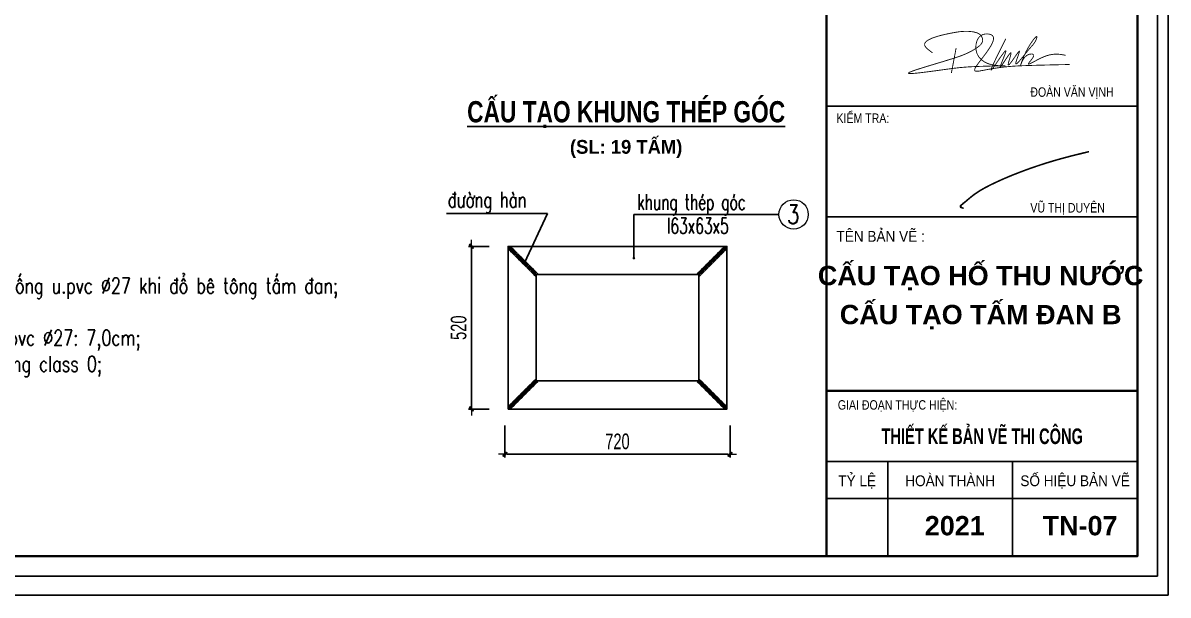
# Model space of a CAD drawing. Header units: inches. Extents: x -676 to 53517, y -16349 to 46516.
# Drawn here: x 31758 to 35421, y 7849 to 9678 of the extents above; entities that cross this region are included whole.
import ezdxf
from ezdxf.enums import TextEntityAlignment as Align

# ---------------------------------------------------------------- set-up
doc = ezdxf.new("R2010")
doc.units = ezdxf.units.IN
doc.header["$MEASUREMENT"] = 0
for name, color, linetype in [('BT7-THAY', 7, 'Continuous'), ('duong han', 112, 'Continuous'), ('ENTTNTHIETKE1', 2, 'Continuous'), ('GHICHU', 7, 'Continuous'), ('KHUNGTEN', 5, 'Continuous'), ('T.bao', 6, 'Continuous'), ('TXT', 5, 'Continuous')]:
    doc.layers.add(name, color=color, linetype=linetype)
for name, color, linetype, lineweight in [('ISO', 153, 'Continuous', 13), ('LC Dim', 8, 'Continuous', 18), ('LC Hatch', 252, 'Continuous', 9), ('LC ISO', 153, 'Continuous', 13), ('LC Net dam 1', 30, 'Continuous', 30), ('LC Net thay', 7, 'Continuous', 25), ('LC Text1', 3, 'Continuous', 20), ('LC Text2', 7, 'Continuous', 25), ('THEP', 1, 'Continuous', 35)]:
    doc.layers.add(name, color=color, linetype=linetype, lineweight=lineweight)
doc.styles.add('Arch-Dim', font='vnsimli.shx', dxfattribs={"width": 0.65})
doc.styles.add('HOATBIF', font='hoatbif.shx', dxfattribs={"width": 0.7})
doc.styles.add('LC 1', font='')
doc.styles.add('LC 3', font='vnsimli.shx', dxfattribs={"width": 0.75})
doc.styles.add('T2', font='', dxfattribs={"width": 0.8})
doc.styles.add('THANG2', font='')
doc.styles.add('VnAvantH-B', font='')
doc.styles.get('LC 1').set_extended_font_data('.VnAvantH', bold=True)
doc.styles.get('T2').set_extended_font_data('.VnArialH')
doc.styles.get('THANG2').set_extended_font_data('.VnHelvetInsH', bold=True)
doc.styles.get('VnAvantH-B').set_extended_font_data('.VnAvantH', bold=True)
doc.dimstyles.new('1-100(1-25)', dxfattribs={"dimscale": 25, "dimtxt": 2.5, "dimasz": 0.35, "dimexe": 0.5, "dimexo": 0, "dimgap": 0.8, "dimtad": 1, "dimdec": 0, "dimzin": 0, "dimdsep": 46, "dimtxsty": 'HOATBIF', "dimblk1": 'DOT', "dimblk2": 'DOT', "dimsah": 1, "dimcen": -1, "dimdle": 1, "dimclrd": 256, "dimclre": 256, "dimclrt": 4, "dimadec": 3, "dimazin": 2, "dimtfac": 0.333333, "dimtdec": 0, "dimtix": 1, "dimtmove": 2, "dimatfit": 3, "dimldrblk": 'DOT', "dimfxl": 1, "dimtvp": 0.833333, "dimtolj": 1, "dimtzin": 0, "dimarcsym": 0})

# ---------------------------------------------------------------- blocks, each defined once
blk = doc.blocks.new('DOT')
at = {"layer": 'LC Dim'}
blk.add_line((-3, 0), (3, 0), dxfattribs=at)
at = {"layer": 'LC Dim', "color": 4}
blk.add_line((-1, -1), (1, 1), dxfattribs=at)
blk.add_lwpolyline([(0.5, 1), (-1, -0.5), (-0.5, -1), (1, 0.5)], close=True, dxfattribs=at)
blk = doc.blocks.new('*D554')
at = {"layer": 'Defpoints', "color": 0, "transparency": 16777216}
for p in [(33249.9, 8963.6), (33192.8, 8443.6), (33249.9, 8443.6)]:
    blk.add_point(p, dxfattribs=at)
at = {"layer": 'LC Dim', "lineweight": -2, "transparency": 16777216}
for p, q in [((33249.9, 8963.6), (33182.8, 8963.6)), ((33192.8, 8956.6), (33192.8, 8450.6)), ((33249.9, 8443.6), (33182.8, 8443.6))]:
    blk.add_line(p, q, dxfattribs=at)
at = {"layer": 'LC Dim', "lineweight": -2, "transparency": 16777216, "xscale": 7, "yscale": 7, "zscale": 7}
for p, rotation in [((33192.8, 8963.6), 90), ((33192.8, 8443.6), 270)]:
    blk.add_blockref('DOT', p, dxfattribs=dict(at, rotation=rotation))
at = {"layer": 'LC Dim', "color": 4, "transparency": 16777216, "insert": (33151.8, 8703.6), "char_height": 50, "attachment_point": 5, "rotation": 90, "style": 'HOATBIF'}
blk.add_mtext('\\A1;520', dxfattribs=at)
blk = doc.blocks.new('_Dot')
at = {"color": 0, "linetype": 'ByBlock', "lineweight": -2}
blk.add_line((-0.5, 0), (-1, 0), dxfattribs=at)
at = {"color": 0, "linetype": 'ByBlock', "const_width": 0.5}
blk.add_lwpolyline([(-0.25, 0, 1), (0.25, 0, 1)], format="xyb", close=True, dxfattribs=at)
blk = doc.blocks.new('*D555')
at = {"layer": 'Defpoints', "color": 0, "transparency": 16777216}
for p in [(33299.8, 8391.1), (34019.8, 8391.1), (34019.8, 8298.9)]:
    blk.add_point(p, dxfattribs=at)
at = {"layer": 'LC Dim', "lineweight": -2, "transparency": 16777216}
for p, q in [((33299.8, 8391.1), (33299.8, 8288.9)), ((34019.8, 8391.1), (34019.8, 8288.9)), ((33306.8, 8298.9), (34012.8, 8298.9))]:
    blk.add_line(p, q, dxfattribs=at)
at = {"layer": 'LC Dim', "lineweight": -2, "transparency": 16777216, "xscale": 7, "yscale": 7, "zscale": 7, "rotation": 180}
blk.add_blockref('DOT', (33299.8, 8298.9), dxfattribs=at)
at = {"layer": 'LC Dim', "lineweight": -2, "transparency": 16777216, "xscale": 7, "yscale": 7, "zscale": 7}
blk.add_blockref('DOT', (34019.8, 8298.9), dxfattribs=at)
at = {"layer": 'LC Dim', "color": 4, "transparency": 16777216, "insert": (33659.8, 8339.9), "char_height": 50, "attachment_point": 5, "style": 'HOATBIF'}
blk.add_mtext('\\A1;720', dxfattribs=at)
blk = doc.blocks.new('chu ki Miss Duyen')
at = {"layer": 'ISO', "ltscale": 2, "const_width": 40}
blk.add_lwpolyline([(843, 225), (838, 225), (836, 225), (834, 225), (832, 225), (830, 226), (828, 226), (827, 226), (826, 226), (825, 226), (824, 226), (823, 226), (821, 226), (820, 227), (819, 227), (818, 227), (817, 227), (816, 227), (815, 227), (814, 227), (813, 228), (812, 228), (810, 228), (809, 228), (808, 228), (807, 229), (806, 229), (805, 229), (804, 229), (803, 230), (801, 230), (800, 230), (799, 230), (798, 231), (797, 231), (795, 231), (794, 232), (793, 232), (792, 232), (791, 233), (789, 233), (788, 233), (787, 234), (786, 234), (785, 235), (783, 235), (782, 235), (781, 236), (780, 236), (779, 237), (778, 237), (777, 238), (776, 238), (776, 238), (775, 238), (775, 239), (774, 239), (774, 239), (773, 239), (773, 240), (772, 240), (771, 240), (771, 240), (770, 241), (770, 241), (769, 241), (769, 242), (768, 242), (768, 242), (767, 242), (767, 243), (766, 243), (766, 243), (765, 244), (765, 244), (765, 244), (764, 245), (764, 245), (763, 245), (763, 246), (762, 246), (762, 246), (762, 247), (761, 247), (761, 247), (760, 248), (760, 248), (760, 248), (759, 249), (759, 249), (759, 249), (758, 250), (758, 250), (758, 250), (758, 251), (757, 251), (757, 251), (757, 252), (756, 252), (756, 253), (756, 253), (756, 253), (756, 254), (755, 254), (755, 255), (755, 255), (755, 255), (755, 256), (755, 256), (754, 257), (754, 257), (754, 257), (754, 258), (754, 258), (754, 259), (754, 259), (754, 260), (754, 260), (754, 260), (754, 261), (754, 261), (754, 262), (754, 262), (754, 263), (754, 263), (754, 263), (754, 264), (754, 264), (754, 265), (754, 265), (754, 266), (754, 266), (754, 267), (754, 267), (755, 268), (755, 268), (755, 269), (755, 269), (755, 270), (755, 270), (755, 270), (756, 271), (756, 271), (756, 272), (756, 272), (756, 273), (757, 273), (757, 274), (757, 274), (757, 275), (758, 275), (758, 276), (758, 276), (758, 277), (759, 277), (759, 278), (759, 278), (759, 279), (760, 279), (760, 280), (760, 280), (761, 281), (761, 281), (761, 282), (762, 282), (762, 283), (762, 283), (763, 284), (763, 284), (763, 285), (764, 285), (764, 286), (764, 286), (765, 287), (766, 288), (767, 289), (767, 290), (768, 291), (769, 293), (770, 294), (771, 295), (771, 296), (772, 297), (773, 298), (774, 299), (775, 300), (776, 301), (777, 302), (778, 303), (778, 304), (780, 306), (781, 307), (782, 308), (783, 309), (784, 310), (785, 311), (786, 312), (786, 312), (787, 313), (788, 314), (789, 315), (790, 316), (791, 317), (792, 318), (792, 319), (793, 320), (794, 321), (795, 322), (796, 323), (797, 324), (797, 324), (798, 325), (799, 326), (800, 327), (801, 328), (801, 329), (802, 330), (803, 330), (804, 331), (805, 332), (805, 333), (806, 334), (807, 335), (808, 336), (808, 336), (809, 337), (810, 338), (811, 339), (811, 340), (812, 340), (813, 341), (814, 343), (816, 344), (817, 346), (819, 348), (820, 349), (822, 351), (823, 352), (824, 354), (826, 355), (827, 357), (829, 358), (830, 360), (831, 361), (834, 364), (840, 370), (842, 372), (845, 376), (848, 379), (851, 382), (853, 386), (856, 389), (859, 392), (862, 395), (865, 398), (867, 401), (870, 404), (873, 407), (876, 411), (879, 414), (882, 417), (885, 420), (887, 423), (890, 427), (893, 430), (896, 433), (899, 436), (902, 440), (905, 443), (908, 446), (911, 449), (914, 453), (917, 456), (920, 459), (923, 462), (926, 466), (928, 469), (931, 472), (934, 476), (937, 479), (940, 482), (943, 486), (946, 489), (949, 492), (953, 495), (956, 499), (959, 502), (962, 505), (965, 509), (968, 512), (971, 515), (974, 519), (977, 522), (980, 525), (983, 529), (986, 532), (989, 535), (992, 538), (996, 542), (999, 545), (1002, 548), (1005, 552), (1008, 555), (1011, 558), (1014, 561), (1017, 565), (1021, 568), (1024, 571), (1027, 574), (1030, 578), (1033, 581), (1036, 584), (1040, 587), (1043, 591), (1046, 594), (1049, 596), (1052, 600), (1056, 603), (1059, 606), (1062, 610), (1065, 613), (1069, 616), (1072, 619), (1075, 622), (1078, 625), (1082, 628), (1085, 631), (1088, 634), (1091, 637), (1095, 640), (1098, 643), (1101, 646), (1105, 649), (1108, 652), (1111, 655), (1114, 658), (1118, 661), (1121, 664), (1124, 667), (1128, 670), (1131, 673), (1134, 676), (1138, 679), (1141, 682), (1144, 685), (1148, 688), (1151, 691), (1154, 694), (1158, 697), (1161, 700), (1165, 702), (1168, 705), (1171, 708), (1175, 711), (1178, 714), (1182, 717), (1185, 720), (1188, 722), (1192, 725), (1195, 728), (1199, 731), (1202, 734), (1205, 736), (1209, 739), (1212, 742), (1216, 745), (1219, 747), (1223, 750), (1226, 753), (1229, 756), (1233, 758), (1236, 761), (1240, 764), (1243, 767), (1247, 769), (1250, 772), (1254, 775), (1257, 777), (1261, 780), (1264, 783), (1268, 785), (1271, 788), (1275, 791), (1278, 793), (1282, 796), (1285, 799), (1289, 801), (1292, 804), (1296, 807), (1299, 809), (1303, 812), (1306, 815), (1310, 817), (1313, 820), (1317, 822), (1320, 825), (1324, 828), (1327, 830), (1331, 833), (1335, 835), (1338, 838), (1342, 840), (1345, 843), (1349, 846), (1352, 848), (1356, 851), (1360, 853), (1363, 856), (1367, 858), (1370, 861), (1374, 863), (1377, 866), (1381, 868), (1385, 871), (1392, 876), (1399, 881), (1406, 886), (1413, 891), (1421, 896), (1428, 901), (1435, 906), (1442, 911), (1447, 915), (1457, 921), (1464, 926), (1471, 931), (1479, 936), (1486, 941), (1493, 946), (1501, 950), (1508, 955), (1515, 960), (1523, 965), (1530, 970), (1537, 975), (1545, 980), (1552, 984), (1559, 989), (1567, 994), (1574, 999), (1582, 1004), (1589, 1008), (1596, 1013), (1604, 1018), (1611, 1023), (1619, 1028), (1626, 1032), (1634, 1037), (1641, 1042), (1648, 1046), (1656, 1051), (1663, 1056), (1671, 1061), (1678, 1065), (1686, 1070), (1693, 1075), (1701, 1079), (1708, 1084), (1716, 1089), (1723, 1093), (1731, 1098), (1738, 1103), (1746, 1107), (1753, 1112), (1761, 1116), (1769, 1121), (1776, 1126), (1784, 1130), (1791, 1135), (1799, 1139), (1806, 1144), (1814, 1148), (1822, 1153), (1829, 1158), (1837, 1162), (1844, 1167), (1852, 1171), (1860, 1176), (1867, 1180), (1875, 1185), (1882, 1189), (1890, 1194), (1898, 1198), (1905, 1203), (1913, 1207), (1921, 1212), (1928, 1216), (1936, 1220), (1943, 1225), (1951, 1229), (1959, 1234), (1964, 1237), (1974, 1243), (1982, 1247), (1989, 1251), (1997, 1256), (2005, 1260), (2012, 1265), (2020, 1269), (2028, 1273), (2036, 1278), (2043, 1282), (2051, 1286), (2059, 1291), (2066, 1295), (2074, 1299), (2082, 1304), (2089, 1308), (2097, 1312), (2105, 1317), (2113, 1321), (2120, 1325), (2128, 1330), (2136, 1334), (2144, 1338), (2151, 1342), (2159, 1347), (2167, 1351), (2175, 1355), (2182, 1359), (2190, 1364), (2198, 1368), (2206, 1372), (2213, 1376), (2221, 1381), (2229, 1385), (2237, 1389), (2244, 1393), (2252, 1397), (2260, 1402), (2268, 1406), (2276, 1410), (2283, 1414), (2291, 1418), (2299, 1422), (2307, 1426), (2315, 1431), (2322, 1435), (2330, 1439), (2338, 1443), (2346, 1447), (2354, 1451), (2361, 1455), (2369, 1459), (2377, 1464), (2385, 1468), (2393, 1472), (2401, 1476), (2408, 1480), (2416, 1484), (2424, 1488), (2432, 1492), (2440, 1496), (2448, 1500), (2456, 1504), (2463, 1508), (2471, 1512), (2479, 1516), (2487, 1520), (2495, 1524), (2503, 1528), (2511, 1532), (2519, 1536), (2526, 1540), (2534, 1544), (2542, 1548), (2550, 1552), (2558, 1556), (2566, 1560), (2574, 1564), (2582, 1568), (2590, 1572), (2598, 1575), (2606, 1579), (2613, 1583), (2621, 1587), (2629, 1591), (2637, 1595), (2645, 1599), (2653, 1603), (2661, 1607), (2669, 1610), (2677, 1614), (2685, 1618), (2693, 1622), (2701, 1626), (2709, 1630), (2717, 1633), (2725, 1637), (2733, 1641), (2741, 1645), (2749, 1649), (2756, 1652), (2764, 1656), (2772, 1660), (2780, 1664), (2788, 1668), (2796, 1671), (2804, 1675), (2812, 1679), (2820, 1683), (2828, 1686), (2836, 1690), (2844, 1694), (2852, 1698), (2860, 1701), (2868, 1705), (2876, 1709), (2884, 1712), (2892, 1716), (2900, 1720), (2908, 1723), (2916, 1727), (2925, 1731), (2933, 1734), (2941, 1738), (2949, 1742), (2957, 1745), (2965, 1749), (2973, 1753), (2981, 1756), (2989, 1760), (2997, 1763), (3005, 1767), (3013, 1771), (3021, 1774), (3029, 1778), (3037, 1781), (3045, 1785), (3053, 1789), (3061, 1792), (3069, 1796), (3078, 1799), (3086, 1803), (3094, 1806), (3102, 1810), (3110, 1813), (3118, 1817), (3126, 1820), (3134, 1824), (3142, 1827), (3150, 1831), (3156, 1833), (3167, 1838), (3175, 1841), (3183, 1845), (3191, 1848), (3199, 1852), (3207, 1855), (3215, 1859), (3223, 1862), (3232, 1866), (3240, 1869), (3248, 1873), (3256, 1876), (3264, 1879), (3272, 1883), (3280, 1886), (3288, 1890), (3297, 1893), (3305, 1896), (3313, 1900), (3321, 1903), (3329, 1907), (3337, 1910), (3345, 1913), (3354, 1917), (3362, 1920), (3370, 1923), (3378, 1927), (3386, 1930), (3394, 1933), (3403, 1937), (3411, 1940), (3419, 1944), (3427, 1947), (3435, 1950), (3452, 1957), (3468, 1963), (3484, 1970), (3501, 1977), (3517, 1983), (3534, 1990), (3550, 1996), (3566, 2003), (3583, 2009), (3599, 2016), (3616, 2022), (3632, 2029), (3648, 2035), (3665, 2042), (3681, 2048), (3698, 2055), (3714, 2061), (3731, 2068), (3747, 2074), (3763, 2081), (3780, 2087), (3796, 2093), (3813, 2100), (3828, 2106)], dxfattribs=at)
blk = doc.blocks.new('doan van vinh')
at = {"layer": 'LC ISO', "const_width": 30}
for points in [[(-1826, 454), (-1884, 496), (-1940, 539), (-1991, 580), (-2035, 621), (-2054, 641), (-2069, 661), (-2082, 681), (-2094, 703), (-2098, 718), (-2101, 737), (-2100, 755), (-2097, 773), (-2090, 790), (-2080, 807), (-2067, 823), (-2052, 840), (-2034, 855), (-2013, 871), (-1991, 886), (-1966, 901), (-1911, 929), (-1850, 956), (-1782, 981), (-1710, 1005), (-1635, 1028), (-1557, 1049), (-1400, 1087), (-1322, 1104), (-1246, 1120), (-1179, 1133), (-1106, 1147), (-1041, 1158), (-980, 1168), (-921, 1177), (-863, 1183), (-750, 1191), (-694, 1193), (-636, 1192), (-577, 1189), (-541, 1186), (-453, 1176), (-390, 1164), (-329, 1147), (-300, 1137), (-272, 1124), (-245, 1109), (-221, 1092), (-198, 1073), (-177, 1052), (-162, 1032), (-143, 1001), (-131, 972), (-122, 943), (-117, 912), (-115, 883), (-116, 868), (-126, 826), (-137, 799), (-152, 774), (-169, 750), (-190, 727), (-237, 684), (-289, 645), (-344, 608), (-397, 575), (-449, 543), (-501, 514), (-603, 462), (-706, 415), (-813, 372), (-869, 351), (-927, 330), (-988, 309), (-1076, 280), (-1119, 267), (-1189, 244), (-1262, 222), (-1337, 199), (-1492, 151), (-1809, 56), (-1964, 9), (-2039, -14), (-2112, -36), (-2182, -58), (-2250, -79), (-2313, -99), (-2373, -118), (-2428, -137), (-2478, -154), (-2523, -171), (-2562, -186), (-2595, -199), (-2622, -212), (-2641, -223), (-2652, -232), (-2656, -239), (-2655, -243), (-2651, -245), (-2645, -247), (-2638, -249), (-2616, -251), (-2586, -252), (-2549, -251), (-2506, -249), (-2456, -245), (-2402, -240), (-2342, -234), (-2278, -227), (-2211, -220), (-2141, -211), (-2068, -202), (-1917, -183), (-1764, -162), (-1612, -141), (-1539, -131), (-1467, -121), (-1394, -111), (-1334, -103), (-1272, -95), (-1213, -87), (-1101, -72), (-994, -60), (-891, -48), (-786, -39), (-677, -30), (-619, -26), (-560, -22), (-497, -19), (-432, -16), (-363, -13), (-290, -10), (-173, -5), (-131, -4), (-44, -1), (44, 1), (221, 6), (306, 8), (386, 10), (459, 11), (493, 12), (524, 13), (553, 13), (579, 14), (602, 14), (622, 15), (638, 15), (651, 15), (659, 15), (664, 15), (664, 15), (660, 15), (655, 15), (637, 14), (619, 14), (597, 14), (572, 14), (543, 14), (512, 15), (478, 16), (407, 20), (331, 27), (244, 40), (182, 54), (113, 73), (47, 97), (-14, 126), (-71, 158), (-123, 195), (-171, 235), (-213, 279), (-250, 327), (-281, 378), (-307, 432), (-326, 490), (-343, 574), (-347, 614), (-347, 680), (-340, 746), (-326, 811), (-306, 873), (-293, 903), (-278, 931), (-261, 958), (-243, 983), (-222, 1006), (-200, 1027), (-176, 1046), (-150, 1062), (-123, 1075), (-92, 1086), (-61, 1094), (-29, 1099), (4, 1102), (36, 1103), (68, 1101), (98, 1097), (127, 1091), (153, 1083), (169, 1077), (196, 1063), (213, 1050), (227, 1035), (239, 1020), (247, 1002), (253, 984), (256, 964), (257, 942), (255, 920), (252, 896), (246, 872), (238, 846), (228, 819), (202, 763), (171, 703), (133, 641), (91, 576), (45, 509), (-4, 441), (-109, 301), (-229, 144), (-268, 92), (-316, 25), (-337, -6), (-355, -36), (-370, -63), (-381, -88), (-388, -111), (-390, -130), (-387, -146), (-382, -155), (-364, -167), (-344, -172), (-319, -174), (-291, -173), (-259, -170), (-224, -166), (-73, -138), (3, -123), (76, -109), (148, -97), (217, -85), (284, -74), (413, -55), (535, -38), (653, -25), (766, -14), (876, -5), (984, 3), (1198, 14), (1364, 20), (1527, 25), (1641, 29), (1875, 35), (2116, 41), (2361, 47), (2860, 57)], [(680, 940), (620, 821), (561, 704), (503, 589), (447, 478), (421, 424), (395, 372), (370, 322), (346, 273), (323, 226), (302, 181), (282, 139), (263, 99), (245, 61), (230, 27), (216, -5), (203, -34), (193, -59), (184, -81), (178, -100), (174, -114), (172, -125), (172, -132), (175, -134), (180, -133), (184, -130), (188, -126), (193, -121), (198, -115), (205, -108), (212, -99), (220, -89), (224, -84), (237, -66), (247, -52), (269, -22), (293, 12), (318, 49), (345, 88), (373, 130), (431, 215), (489, 299), (517, 339), (545, 377), (570, 412), (594, 444), (616, 471), (626, 484), (635, 494), (643, 504), (651, 512), (658, 518), (664, 523), (669, 527), (674, 528), (677, 528), (679, 525), (680, 521), (680, 514), (679, 506), (677, 496), (674, 483), (669, 469), (664, 454), (659, 436), (645, 398), (629, 356), (611, 311), (593, 265), (556, 172), (538, 128), (522, 87), (515, 68), (509, 50), (503, 34), (498, 19), (494, 6), (491, -5), (489, -14), (488, -21), (488, -26), (490, -28), (491, -28), (497, -25), (502, -19), (509, -11), (517, -2), (526, 10), (535, 24), (546, 39), (558, 56), (570, 74), (596, 113), (624, 155), (682, 244), (712, 288), (740, 329), (767, 368), (779, 385), (791, 401), (802, 415), (813, 428), (822, 439), (831, 447), (838, 454), (845, 458), (850, 459), (854, 458), (856, 455), (857, 447), (856, 437), (855, 425), (852, 410), (848, 394), (844, 376), (839, 356), (826, 313), (813, 267), (799, 221), (786, 175), (775, 133), (770, 114), (766, 97), (763, 81), (761, 68), (761, 57), (761, 48), (763, 43), (767, 40), (772, 40), (778, 43), (785, 49), (794, 57), (804, 67), (815, 79), (826, 93), (839, 108), (852, 125), (866, 144), (895, 183), (925, 226), (987, 315), (1017, 358), (1045, 399), (1059, 418), (1072, 435), (1084, 452), (1095, 466), (1105, 479), (1115, 491), (1123, 500), (1130, 506), (1135, 511), (1140, 513), (1142, 512), (1144, 508), (1144, 501), (1142, 492), (1140, 480), (1136, 467), (1131, 451), (1126, 434), (1120, 416), (1113, 396), (1098, 354), (1082, 309), (1066, 264), (1051, 221), (1037, 180), (1032, 162), (1027, 144), (1023, 129), (1021, 115), (1019, 100), (1019, 94), (1020, 87), (1022, 82), (1026, 79), (1030, 79), (1036, 80), (1043, 83), (1051, 88), (1060, 94), (1069, 102), (1080, 111), (1091, 122), (1103, 134), (1129, 162), (1157, 194), (1186, 229), (1218, 266), (1283, 346), (1348, 428), (1380, 468), (1411, 506), (1451, 554), (1467, 573), (1492, 602), (1515, 629), (1560, 678), (1582, 703), (1624, 754), (1644, 781), (1664, 810), (1683, 841), (1701, 875), (1711, 897), (1730, 948), (1735, 965), (1739, 980), (1741, 990), (1741, 1002), (1740, 1009), (1737, 1013), (1732, 1014), (1727, 1013), (1719, 1009), (1711, 1003), (1701, 995), (1691, 985), (1679, 973), (1666, 959), (1653, 943), (1639, 926), (1625, 908), (1609, 888), (1578, 844), (1545, 797), (1512, 747), (1480, 695), (1459, 660), (1419, 589), (1391, 536), (1364, 483), (1340, 432), (1317, 382), (1295, 334), (1276, 288), (1258, 244), (1242, 204), (1228, 167), (1216, 133), (1206, 104), (1198, 79), (1194, 69), (1192, 59), (1189, 51), (1187, 45), (1186, 40), (1185, 36), (1185, 34), (1185, 33), (1185, 34), (1187, 37), (1189, 44), (1190, 48), (1193, 56), (1197, 65), (1200, 76), (1205, 88), (1216, 116), (1229, 147), (1245, 181), (1264, 216), (1286, 252), (1311, 286), (1339, 319), (1371, 348), (1388, 361), (1406, 374), (1425, 384), (1450, 396), (1465, 401), (1487, 407), (1508, 412), (1529, 414), (1549, 415), (1569, 415), (1586, 412), (1601, 407), (1613, 401), (1623, 392), (1628, 383), (1631, 371), (1630, 358), (1627, 343), (1621, 327), (1613, 310), (1603, 293), (1592, 275), (1566, 238), (1538, 201), (1510, 166), (1497, 150), (1485, 135), (1474, 121), (1465, 109), (1456, 93), (1453, 89), (1451, 82), (1451, 77), (1453, 74), (1457, 72), (1463, 72), (1471, 74), (1481, 76), (1492, 81), (1505, 86), (1519, 92), (1535, 100), (1552, 108), (1590, 127), (1631, 149), (1676, 173), (1723, 198), (1771, 223), (1869, 272), (1914, 293), (1964, 315), (2009, 333), (2053, 349), (2095, 363), (2136, 375), (2176, 385), (2214, 393), (2252, 399), (2288, 404), (2323, 408), (2358, 410), (2391, 411), (2424, 411), (2487, 408), (2549, 402), (2608, 393), (2725, 371)], [(-1022, 624), (-1037, 546), (-1051, 468), (-1066, 391), (-1081, 313), (-1096, 235), (-1110, 157), (-1125, 79), (-1140, 1), (-1155, -76), (-1170, -154), (-1184, -232)]]:
    blk.add_lwpolyline(points, dxfattribs=at)
blk = doc.blocks.new('khung vpn')
at = {"layer": 'Defpoints'}
for p, q in [((52556.46, -4235.276), (52556.46, -4195.446)), ((52498.758, -4235.276), (52556.46, -4235.276))]:
    blk.add_line(p, q, dxfattribs=at)
at = {"layer": 'KHUNGTEN'}
blk.add_lwpolyline([(52556.243, -4234.885), (52502.048, -4234.885), (52502.048, -4195.662), (52556.243, -4195.662)], close=True, dxfattribs=at)
at = {"layer": 'T.bao'}
for p, q in [((52549.443, -4225.241), (52555.832, -4225.241)), ((52549.443, -4227.516), (52555.832, -4227.516)), ((52549.443, -4232.534), (52555.832, -4232.534)), ((52550.703, -4232.534), (52550.703, -4234.474)), ((52553.267, -4232.534), (52553.267, -4234.474)), ((52549.443, -4233.296), (52555.832, -4233.296))]:
    blk.add_line(p, q, dxfattribs=at)
at = {"layer": 'THEP'}
blk.add_line((52549.443, -4231.083), (52555.832, -4231.083), dxfattribs=at)
for points in [[(52555.832, -4234.474), (52502.459, -4234.474), (52502.459, -4196.073), (52555.832, -4196.073)], [(52555.832, -4196.073), (52555.832, -4234.474), (52549.443, -4234.474), (52549.443, -4196.073)]]:
    blk.add_lwpolyline(points, close=True, dxfattribs=at)
at = {"layer": 'TXT', "linetype": 'Continuous'}
blk.add_line((52555.832, -4196.073), (52555.832, -4234.474), dxfattribs=at)
at = {"layer": 'ISO', "xscale": 0.0007999999999999995, "yscale": 0.0007999999999999995, "zscale": 0.0007999999999999995, "rotation": 352.0676215534355}
blk.add_blockref('chu ki Miss Duyen', (52551.569, -4227.423), dxfattribs=at)
at = {"layer": 'LC Net dam 1', "xscale": 0.0006, "yscale": 0.0006, "zscale": 0.0006}
blk.add_blockref('doan van vinh', (52552.721, -4224.423), dxfattribs=at)
at = {"layer": 'BT7-THAY', "linetype": 'ByBlock', "style": 'VnAvantH-B', "width": 0.7}
blk.add_text('thiÕt kÕ b¶n vÏ thi c«ng', height=0.32076, dxfattribs=at).set_placement((52552.643, -4232.177), align=Align.CENTER)
at = {"layer": 'TXT', "linetype": 'Continuous', "style": 'T2'}
for s, height, width, p in [('®oµn v¨n vÞnh', 0.19408, 0.8, (52553.631, -4225.051)), ('kiÓm tra:', 0.1941, 0.8, (52549.651, -4225.587)), ('vò thÞ duyªn', 0.19408, 0.8, (52553.631, -4227.426)), ('tªn b¶n vÏ :', 0.22181, 0.9, (52549.651, -4228.026))]:
    blk.add_text(s, height=height, dxfattribs=dict(at, width=width)).set_placement(p)
for s, height, width, p in [('giai ®o¹n thùc hiÖn:', 0.19408, 0.8, (52550.904, -4231.471)), ('tû lÖ', 0.2218, 0.9, (52550.076, -4233.041)), ('hoµn thµnh', 0.2218, 0.9, (52551.985, -4233.041)), ('sè hiÖu b¶n vÏ', 0.22181, 0.9, (52554.55, -4233.041))]:
    blk.add_text(s, height=height, dxfattribs=dict(at, width=width)).set_placement(p, align=Align.CENTER)
blk = doc.blocks.new('TIEUDE2')
at = {"layer": 'LC Text2', "color": 7, "style": 'LC 1'}
blk.add_attdef('%%UTIªU§Ò', text='', height=3.5, dxfattribs=at).set_placement((0, 0), align=Align.BOTTOM_CENTER)
blk.add_attdef('TL', text='', height=2.2, dxfattribs=at).set_placement((0, -1.8), align=Align.TOP_CENTER)

msp = doc.modelspace()

# ---------------------------------------------------------------- linework, layer by layer
at = {"layer": 'duong han', "linetype": 'Continuous'}
for p, q in [((33309.8, 8963.6, 0), (33399.8, 8873.6, 0)), ((34009.8, 8963.6, 0), (33919.8, 8873.6, 0)), ((33309.8, 8443.6, 0), (33399.8, 8533.6, 0)), ((34009.8, 8443.6, 0), (33919.8, 8533.6, 0))]:
    msp.add_line(p, q, dxfattribs=at)
at = {"layer": 'LC Hatch', "elevation": 0}
for points in [[(33309.8, 8956), (33317.4, 8963.6)], [(33311.1, 8952.6), (33320.8, 8962.3)], [(33313.4, 8950.3), (33323.1, 8960)], [(33315.8, 8948), (33325.5, 8957.7)], [(33318.1, 8945.6), (33327.8, 8955.3)], [(33320.4, 8943.3), (33330.1, 8953)], [(33322.8, 8941), (33332.4, 8950.7)], [(33325.1, 8938.6), (33334.8, 8948.3)], [(33327.4, 8936.3), (33337.1, 8946)], [(33329.8, 8934), (33339.4, 8943.7)], [(33332.1, 8931.6), (33341.8, 8941.3)], [(33334.4, 8929.3), (33344.1, 8939)], [(33985.2, 8929.3), (33975.6, 8939)], [(33987.6, 8931.6), (33977.9, 8941.3)], [(33989.9, 8934), (33980.2, 8943.7)], [(33992.2, 8936.3), (33982.6, 8946)], [(33994.6, 8938.6), (33984.9, 8948.3)], [(33996.9, 8941), (33987.2, 8950.7)], [(33999.2, 8943.3), (33989.6, 8953)], [(34001.6, 8945.6), (33991.9, 8955.3)], [(34003.9, 8948), (33994.2, 8957.7)], [(34006.2, 8950.3), (33996.5, 8960)], [(34008.6, 8952.6), (33998.9, 8962.3)], [(34009.8, 8956), (34002.3, 8963.6)], [(33336.8, 8927), (33346.4, 8936.7)], [(33339.1, 8924.6), (33348.8, 8934.3)], [(33341.4, 8922.3), (33351.1, 8932)], [(33343.7, 8920), (33353.4, 8929.7)], [(33346.1, 8917.7), (33355.8, 8927.3)], [(33348.4, 8915.3), (33358.1, 8925)], [(33350.7, 8913), (33360.4, 8922.7)], [(33353.1, 8910.7), (33362.8, 8920.3)], [(33355.4, 8908.3), (33365.1, 8918)], [(33357.7, 8906), (33367.4, 8915.7)], [(33360.1, 8903.7), (33369.8, 8913.3)], [(33362.4, 8901.3), (33372.1, 8911)], [(33364.7, 8899), (33374.4, 8908.7)], [(33367.1, 8896.7), (33376.8, 8906.3)], [(33369.4, 8894.3), (33379.1, 8904)], [(33371.7, 8892), (33381.4, 8901.7)], [(33947.9, 8892), (33938.3, 8901.7)], [(33950.3, 8894.3), (33940.6, 8904)], [(33952.6, 8896.7), (33942.9, 8906.3)], [(33954.9, 8899), (33945.2, 8908.7)], [(33957.3, 8901.3), (33947.6, 8911)], [(33959.6, 8903.7), (33949.9, 8913.3)], [(33961.9, 8906), (33952.2, 8915.7)], [(33964.3, 8908.3), (33954.6, 8918)], [(33966.6, 8910.7), (33956.9, 8920.3)], [(33968.9, 8913), (33959.2, 8922.7)], [(33971.3, 8915.3), (33961.6, 8925)], [(33973.6, 8917.7), (33963.9, 8927.3)], [(33975.9, 8920), (33966.2, 8929.7)], [(33978.2, 8922.3), (33968.6, 8932)], [(33980.6, 8924.6), (33970.9, 8934.3)], [(33982.9, 8927), (33973.2, 8936.7)], [(33374.1, 8889.7), (33383.7, 8899.4)], [(33376.4, 8887.3), (33386.1, 8897)], [(33378.7, 8885), (33388.4, 8894.7)], [(33381.1, 8882.7), (33390.7, 8892.4)], [(33383.4, 8880.3), (33393.1, 8890)], [(33385.7, 8878), (33395.4, 8887.7)], [(33388.1, 8875.7), (33397.7, 8885.4)], [(33390.4, 8873.3), (33400.1, 8883)], [(33392.7, 8871), (33402.4, 8880.7)], [(33395.1, 8868.7), (33404.7, 8878.4)], [(33924.6, 8868.7), (33914.9, 8878.4)], [(33926.9, 8871), (33917.3, 8880.7)], [(33929.3, 8873.3), (33919.6, 8883)], [(33931.6, 8875.7), (33921.9, 8885.4)], [(33933.9, 8878), (33924.3, 8887.7)], [(33936.3, 8880.3), (33926.6, 8890)], [(33938.6, 8882.7), (33928.9, 8892.4)], [(33940.9, 8885), (33931.3, 8894.7)], [(33943.3, 8887.3), (33933.6, 8897)], [(33945.6, 8889.7), (33935.9, 8899.4)], [(33392.7, 8536.2), (33402.4, 8526.5)], [(33395.1, 8538.5), (33404.7, 8528.8)], [(33924.6, 8538.5), (33914.9, 8528.8)], [(33926.9, 8536.2), (33917.3, 8526.5)], [(33355.4, 8498.8), (33365.1, 8489.2)], [(33357.7, 8501.2), (33367.4, 8491.5)], [(33360.1, 8503.5), (33369.8, 8493.8)], [(33362.4, 8505.8), (33372.1, 8496.2)], [(33364.7, 8508.2), (33374.4, 8498.5)], [(33367.1, 8510.5), (33376.8, 8500.8)], [(33369.4, 8512.8), (33379.1, 8503.2)], [(33371.7, 8515.2), (33381.4, 8505.5)], [(33374.1, 8517.5), (33383.7, 8507.8)], [(33376.4, 8519.8), (33386.1, 8510.1)], [(33378.7, 8522.2), (33388.4, 8512.5)], [(33381.1, 8524.5), (33390.7, 8514.8)], [(33383.4, 8526.8), (33393.1, 8517.1)], [(33385.7, 8529.2), (33395.4, 8519.5)], [(33388.1, 8531.5), (33397.7, 8521.8)], [(33390.4, 8533.8), (33400.1, 8524.1)], [(33929.3, 8533.8), (33919.6, 8524.1)], [(33931.6, 8531.5), (33921.9, 8521.8)], [(33933.9, 8529.2), (33924.3, 8519.5)], [(33936.3, 8526.8), (33926.6, 8517.1)], [(33938.6, 8524.5), (33928.9, 8514.8)], [(33940.9, 8522.2), (33931.3, 8512.5)], [(33943.3, 8519.8), (33933.6, 8510.1)], [(33945.6, 8517.5), (33935.9, 8507.8)], [(33947.9, 8515.2), (33938.3, 8505.5)], [(33950.3, 8512.8), (33940.6, 8503.2)], [(33952.6, 8510.5), (33942.9, 8500.8)], [(33954.9, 8508.2), (33945.2, 8498.5)], [(33957.3, 8505.8), (33947.6, 8496.2)], [(33959.6, 8503.5), (33949.9, 8493.8)], [(33961.9, 8501.2), (33952.2, 8491.5)], [(33964.3, 8498.8), (33954.6, 8489.2)], [(33320.4, 8463.9), (33330.1, 8454.2)], [(33322.8, 8466.2), (33332.4, 8456.5)], [(33325.1, 8468.5), (33334.8, 8458.8)], [(33327.4, 8470.9), (33337.1, 8461.2)], [(33329.8, 8473.2), (33339.4, 8463.5)], [(33332.1, 8475.5), (33341.8, 8465.8)], [(33334.4, 8477.9), (33344.1, 8468.2)], [(33336.8, 8480.2), (33346.4, 8470.5)], [(33339.1, 8482.5), (33348.8, 8472.8)], [(33341.4, 8484.9), (33351.1, 8475.2)], [(33343.7, 8487.2), (33353.4, 8477.5)], [(33346.1, 8489.5), (33355.8, 8479.8)], [(33348.4, 8491.8), (33358.1, 8482.2)], [(33350.7, 8494.2), (33360.4, 8484.5)], [(33353.1, 8496.5), (33362.8, 8486.8)], [(33966.6, 8496.5), (33956.9, 8486.8)], [(33968.9, 8494.2), (33959.2, 8484.5)], [(33971.3, 8491.8), (33961.6, 8482.2)], [(33973.6, 8489.5), (33963.9, 8479.8)], [(33975.9, 8487.2), (33966.2, 8477.5)], [(33978.2, 8484.9), (33968.6, 8475.2)], [(33980.6, 8482.5), (33970.9, 8472.8)], [(33982.9, 8480.2), (33973.2, 8470.5)], [(33985.2, 8477.9), (33975.6, 8468.2)], [(33987.6, 8475.5), (33977.9, 8465.8)], [(33989.9, 8473.2), (33980.2, 8463.5)], [(33992.2, 8470.9), (33982.6, 8461.2)], [(33994.6, 8468.5), (33984.9, 8458.8)], [(33996.9, 8466.2), (33987.2, 8456.5)], [(33999.2, 8463.9), (33989.6, 8454.2)], [(33309.8, 8451.1), (33317.4, 8443.6)], [(33311.1, 8454.5), (33320.8, 8444.9)], [(33313.4, 8456.9), (33323.1, 8447.2)], [(33315.8, 8459.2), (33325.5, 8449.5)], [(33318.1, 8461.5), (33327.8, 8451.8)], [(34001.6, 8461.5), (33991.9, 8451.8)], [(34003.9, 8459.2), (33994.2, 8449.5)], [(34006.2, 8456.9), (33996.5, 8447.2)], [(34008.6, 8454.5), (33998.9, 8444.9)], [(34009.8, 8451.1), (34002.3, 8443.6)]]:
    msp.add_lwpolyline(points, dxfattribs=at)
at = {"layer": 'LC Hatch'}
msp.add_circle((34223.3, 9065.8, 0), 46.9, dxfattribs=at)
at = {"layer": 'LC Net thay', "linetype": 'Continuous', "elevation": 0}
for points in [[(33309.8, 8443.6), (34009.8, 8443.6), (34009.8, 8963.6), (33309.8, 8963.6)], [(33919.8, 8533.6), (33919.8, 8873.6), (33399.8, 8873.6), (33399.8, 8533.6)]]:
    msp.add_lwpolyline(points, close=True, dxfattribs=at)

# ---------------------------------------------------------------- block references
at = {"layer": 'ENTTNTHIETKE1', "color": 6, "xscale": 155.7975965401124, "yscale": 155.7975965399017, "zscale": 155.7975965398863}
msp.add_blockref('khung vpn', (-8152749, 667694.6, 0), dxfattribs=at)
at = {"layer": 'LC Text2'}
ref = msp.add_blockref('TIEUDE2', (33687.6, 9339.7, 0), dxfattribs=dict(at, xscale=20.00000117034889, yscale=20.00000117034889, zscale=20.00000117034889, rotation=359.999216292062))
ref.add_attrib('%%UTIªU§Ò', '%%ucÊu t¹o khung thÐp gãc', dxfattribs={"color": 7, "height": 67.923, "rotation": 359.9992, "style": 'LC 1', "width": 0.8}).set_placement((33687.6, 9339.7, 0), align=Align.BOTTOM_CENTER)
ref.add_attrib('TL', '(sl: 19 TÊM)', dxfattribs={"color": 7, "height": 44, "rotation": 359.9992, "style": 'LC 1'}).set_placement((33687.6, 9303.7, 0), align=Align.TOP_CENTER)

# ---------------------------------------------------------------- texts
at = {"layer": 'GHICHU', "color": 0, "style": 'THANG2'}
for s, height, p in [('cÊu t¹o hè thu n\xadíc', 61.769, (34821.5, 8839.4, 0)), ('cÊu t¹o tÊm ®an b', 61.769, (34821.5, 8714.8, 0)), ('2021', 61.77, (34738.7, 8039.8, 0)), ('TN-07', 61.77, (35139.5, 8039.8, 0))]:
    msp.add_text(s, height=height, dxfattribs=at).set_placement(p, align=Align.CENTER)
at = {"layer": 'LC Text1', "color": 3, "style": 'LC 3', "width": 0.7}
msp.add_text('®\xadêng hµn', height=50, dxfattribs=at).set_placement((33117.3, 9087.6, 0))
at = {"layer": 'LC Text1', "style": 'Arch-Dim', "width": 0.65}
for s, p in [('khung thÐp gãc', (33723.3, 9080.5, 0)), ('l63x63x5', (33818.1, 9004.4, 0))]:
    msp.add_text(s, height=50, dxfattribs=at).set_placement(p)
at = {"layer": 'LC Text1', "color": 3, "insert": (31099.5, 8863), "char_height": 50, "width": 1607.643, "attachment_point": 1, "style": 'LC 3'}
msp.add_mtext('- lç thu n\xadíc %%C27: ®Æt èng u.pvc %%C27 khi ®æ bª t«ng tÊm ®an;\\P- sè l\xadîng: 08 lç/tÊm;\\P- chiÒu dµi mét èng u.pvc %%C27: 7,0cm;\\P- lo¹i èng u.pvc %%C27: èng class 0;', dxfattribs=at)
at = {"layer": 'LC Text2', "ltscale": 100, "style": 'LC 3', "width": 0.75}
msp.add_text('3', height=61.1, dxfattribs=at).set_placement((34202.6, 9035.5, 0))

# ---------------------------------------------------------------- dimensions: what is measured, and where the dimension line sits
at = {"layer": 'LC Dim'}
dim = msp.add_linear_dim(base=(33192.8, 8443.6, 0), p1=(33249.9, 8963.6, 0), p2=(33249.9, 8443.6, 0), angle=90, dimstyle='1-100(1-25)', override={"dimscale": 20}, dxfattribs=at)
dim.commit()
dim.dimension.update_dxf_attribs({"geometry": '*D554', "text_midpoint": (33151.8, 8703.6, 0)})
dim = msp.add_linear_dim(base=(34019.8, 8298.9, 0), p1=(33299.8, 8391.1, 0), p2=(34019.8, 8391.1, 0), dimstyle='1-100(1-25)', override={"dimscale": 20}, dxfattribs=at)
dim.commit()
dim.dimension.update_dxf_attribs({"geometry": '*D555', "text_midpoint": (33659.8, 8339.9, 0)})

# ---------------------------------------------------------------- leaders
for points, override in [([(33362.6, 8910.8, 0), (33435.6, 9068.7, 0), (33112.7, 9068.7, 0)], {"dimscale": 20}), ([(33712.3, 8926, 0), (33712.3, 9065.8, 0), (34176.4, 9065.8, 0)], {"dimscale": 24})]:
    msp.add_leader(points, dimstyle='1-100(1-25)', override=override, dxfattribs=at)

doc.saveas('drawing.dxf')
